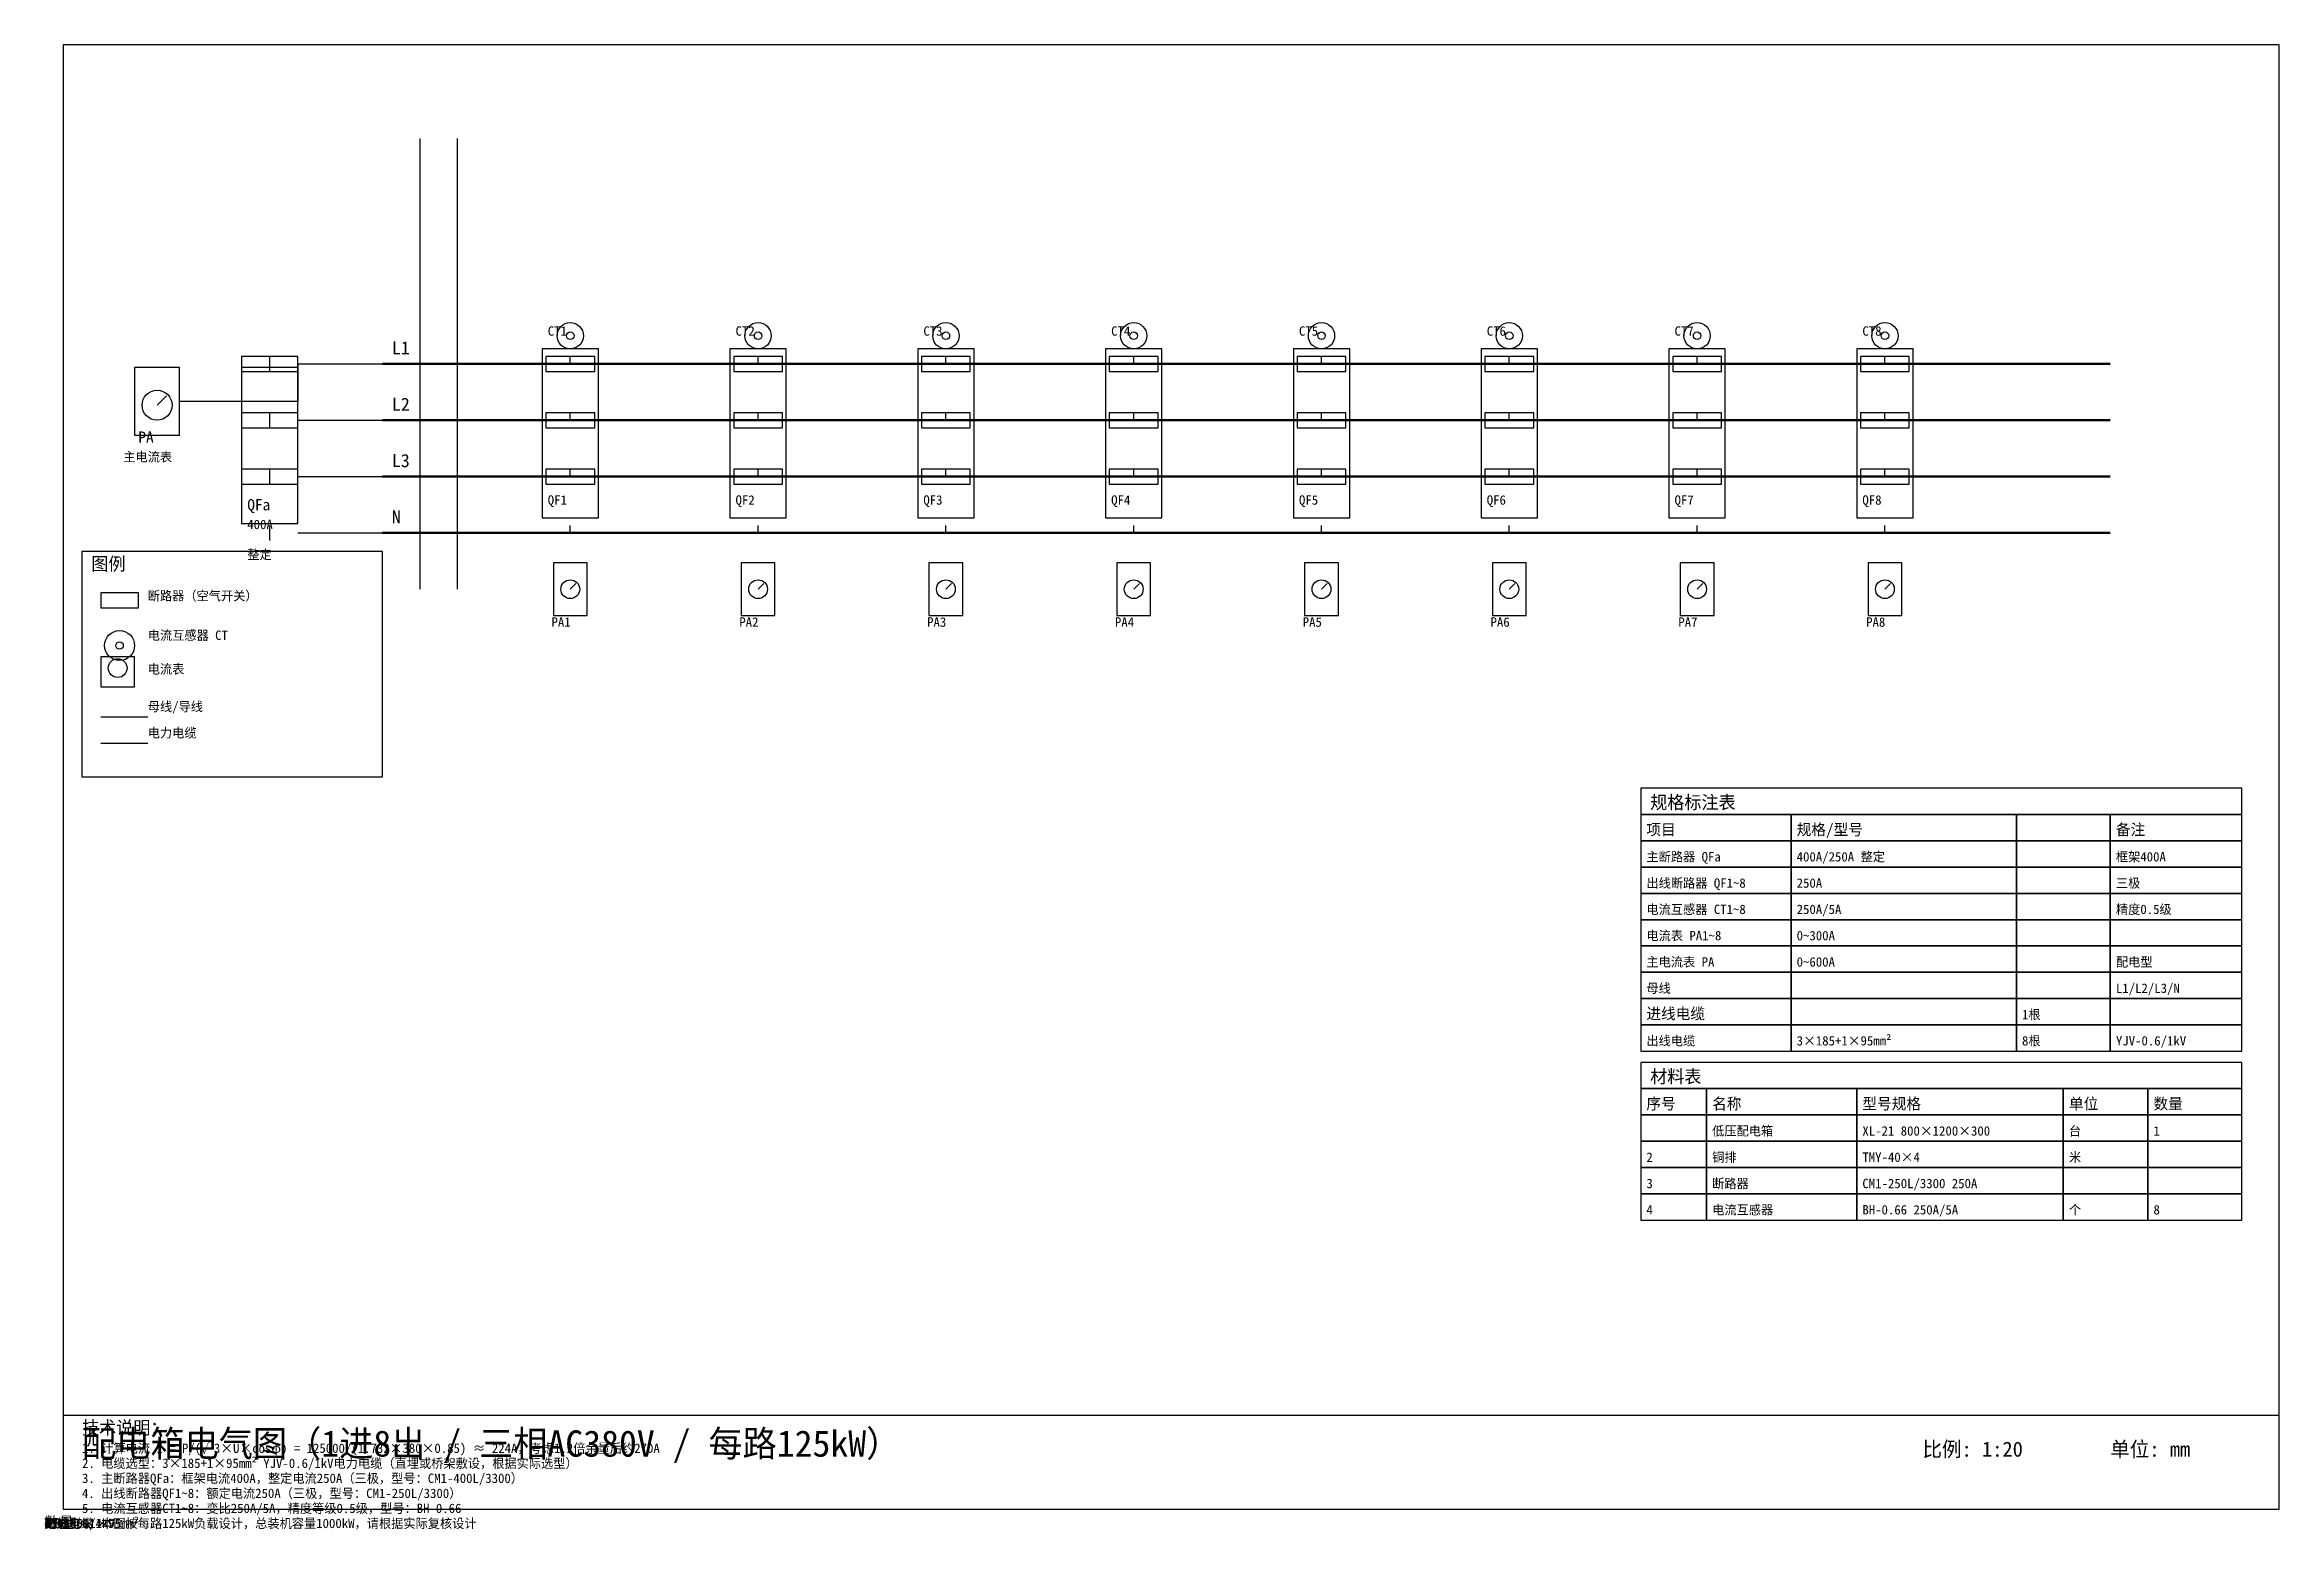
# Model space of a CAD drawing. Header units: metres. Extents: x 0 to 1190, y -1 to 790.
import ezdxf

# ---------------------------------------------------------------- set-up
doc = ezdxf.new("R2010")
doc.units = ezdxf.units.M
for name, color, linetype in [('BORDER', 7, 'Continuous'), ('BUS', 3, 'Continuous'), ('COMPONENT', 1, 'Continuous'), ('TABLE', 6, 'Continuous'), ('TEXT', 5, 'Continuous'), ('WIRE', 2, 'Continuous')]:
    doc.layers.add(name, color=color, linetype=linetype)

msp = doc.modelspace()

# ---------------------------------------------------------------- linework, layer by layer
at = {"layer": 'BORDER', "color": 7}
for p, q in [((200, 500), (200, 740)), ((220, 500), (220, 740))]:
    msp.add_line(p, q, dxfattribs=at)
for points in [[(10, 10), (1190, 10), (1190, 790), (10, 790), (10, 10)], [(20, 400), (180, 400), (180, 520), (20, 520), (20, 400)], [(10, 10), (1190, 10), (1190, 60), (10, 60), (10, 10)]]:
    msp.add_lwpolyline(points, close=True, dxfattribs=at)
at = {"layer": 'BUS', "color": 3}
msp.add_line((30, 432), (55, 432), dxfattribs=at)
at = {"layer": 'BUS', "color": 3, "lineweight": 50}
for points in [[(180, 620), (1100, 620)], [(180, 590), (1100, 590)], [(180, 560), (1100, 560)], [(180, 530), (1100, 530)]]:
    msp.add_lwpolyline(points, dxfattribs=at)
at = {"layer": 'COMPONENT'}
for p, q in [((60, 598), (65, 603)), ((280, 500), (283, 503)), ((380, 500), (383, 503)), ((480, 500), (483, 503)), ((580, 500), (583, 503)), ((680, 500), (683, 503)), ((780, 500), (783, 503)), ((880, 500), (883, 503)), ((980, 500), (983, 503))]:
    msp.add_line(p, q, dxfattribs=at)
for points in [[(105, 616), (135, 616), (135, 624), (105, 624), (105, 616)], [(267, 616), (293, 616), (293, 624), (267, 624), (267, 616)], [(367, 616), (393, 616), (393, 624), (367, 624), (367, 616)], [(467, 616), (493, 616), (493, 624), (467, 624), (467, 616)], [(567, 616), (593, 616), (593, 624), (567, 624), (567, 616)], [(667, 616), (693, 616), (693, 624), (667, 624), (667, 616)], [(767, 616), (793, 616), (793, 624), (767, 624), (767, 616)], [(867, 616), (893, 616), (893, 624), (867, 624), (867, 616)], [(967, 616), (993, 616), (993, 624), (967, 624), (967, 616)], [(48, 582), (72, 582), (72, 618), (48, 618), (48, 582)], [(105, 586), (135, 586), (135, 594), (105, 594), (105, 586)], [(267, 586), (293, 586), (293, 594), (267, 594), (267, 586)], [(367, 586), (393, 586), (393, 594), (367, 594), (367, 586)], [(467, 586), (493, 586), (493, 594), (467, 594), (467, 586)], [(567, 586), (593, 586), (593, 594), (567, 594), (567, 586)], [(667, 586), (693, 586), (693, 594), (667, 594), (667, 586)], [(767, 586), (793, 586), (793, 594), (767, 594), (767, 586)], [(867, 586), (893, 586), (893, 594), (867, 594), (867, 586)], [(967, 586), (993, 586), (993, 594), (967, 594), (967, 586)], [(105, 556), (135, 556), (135, 564), (105, 564), (105, 556)], [(267, 556), (293, 556), (293, 564), (267, 564), (267, 556)], [(367, 556), (393, 556), (393, 564), (367, 564), (367, 556)], [(467, 556), (493, 556), (493, 564), (467, 564), (467, 556)], [(567, 556), (593, 556), (593, 564), (567, 564), (567, 556)], [(667, 556), (693, 556), (693, 564), (667, 564), (667, 556)], [(767, 556), (793, 556), (793, 564), (767, 564), (767, 556)], [(867, 556), (893, 556), (893, 564), (867, 564), (867, 556)], [(967, 556), (993, 556), (993, 564), (967, 564), (967, 556)], [(271, 486), (289, 486), (289, 514), (271, 514), (271, 486)], [(371, 486), (389, 486), (389, 514), (371, 514), (371, 486)], [(471, 486), (489, 486), (489, 514), (471, 514), (471, 486)], [(571, 486), (589, 486), (589, 514), (571, 514), (571, 486)], [(671, 486), (689, 486), (689, 514), (671, 514), (671, 486)], [(771, 486), (789, 486), (789, 514), (771, 514), (771, 486)], [(871, 486), (889, 486), (889, 514), (871, 514), (871, 486)], [(971, 486), (989, 486), (989, 514), (971, 514), (971, 486)], [(30, 490), (50, 490), (50, 498), (30, 498), (30, 490)], [(30, 448), (48, 448), (48, 464), (30, 464), (30, 448)]]:
    msp.add_lwpolyline(points, close=True, dxfattribs=at)
at = {"layer": 'COMPONENT', "color": 1}
for points in [[(265, 538), (295, 538), (295, 628), (265, 628), (265, 538)], [(365, 538), (395, 538), (395, 628), (365, 628), (365, 538)], [(465, 538), (495, 538), (495, 628), (465, 628), (465, 538)], [(565, 538), (595, 538), (595, 628), (565, 628), (565, 538)], [(665, 538), (695, 538), (695, 628), (665, 628), (665, 538)], [(765, 538), (795, 538), (795, 628), (765, 628), (765, 538)], [(865, 538), (895, 538), (895, 628), (865, 628), (865, 538)], [(965, 538), (995, 538), (995, 628), (965, 628), (965, 538)], [(105, 535), (135, 535), (135, 618), (105, 618), (105, 535)]]:
    msp.add_lwpolyline(points, close=True, dxfattribs=at)
at = {"layer": 'COMPONENT'}
for centre, radius in [((280, 635), 7), ((380, 635), 7), ((480, 635), 7), ((580, 635), 7), ((680, 635), 7), ((780, 635), 7), ((880, 635), 7), ((980, 635), 7), ((60, 598), 8), ((280, 500), 5), ((380, 500), 5), ((480, 500), 5), ((580, 500), 5), ((680, 500), 5), ((780, 500), 5), ((880, 500), 5), ((980, 500), 5), ((40, 470), 8), ((39, 458), 5)]:
    msp.add_circle(centre, radius, dxfattribs=at)
at = {"layer": 'COMPONENT', "color": 2}
for centre in [(280, 635), (380, 635), (480, 635), (580, 635), (680, 635), (780, 635), (880, 635), (980, 635), (40, 470)]:
    msp.add_circle(centre, 2, dxfattribs=at)
at = {"layer": 'TABLE', "color": 6}
for points in [[(850, 380), (1170, 380), (1170, 394), (850, 394), (850, 380)], [(850, 366), (930, 366), (930, 380), (850, 380), (850, 366)], [(930, 366), (1050, 366), (1050, 380), (930, 380), (930, 366)], [(1050, 366), (1100, 366), (1100, 380), (1050, 380), (1050, 366)], [(1100, 366), (1170, 366), (1170, 380), (1100, 380), (1100, 366)], [(850, 352), (930, 352), (930, 366), (850, 366), (850, 352)], [(930, 352), (1050, 352), (1050, 366), (930, 366), (930, 352)], [(1050, 352), (1100, 352), (1100, 366), (1050, 366), (1050, 352)], [(1100, 352), (1170, 352), (1170, 366), (1100, 366), (1100, 352)], [(850, 338), (930, 338), (930, 352), (850, 352), (850, 338)], [(930, 338), (1050, 338), (1050, 352), (930, 352), (930, 338)], [(1050, 338), (1100, 338), (1100, 352), (1050, 352), (1050, 338)], [(1100, 338), (1170, 338), (1170, 352), (1100, 352), (1100, 338)], [(850, 324), (930, 324), (930, 338), (850, 338), (850, 324)], [(930, 324), (1050, 324), (1050, 338), (930, 338), (930, 324)], [(1050, 324), (1100, 324), (1100, 338), (1050, 338), (1050, 324)], [(1100, 324), (1170, 324), (1170, 338), (1100, 338), (1100, 324)], [(850, 310), (930, 310), (930, 324), (850, 324), (850, 310)], [(930, 310), (1050, 310), (1050, 324), (930, 324), (930, 310)], [(1050, 310), (1100, 310), (1100, 324), (1050, 324), (1050, 310)], [(1100, 310), (1170, 310), (1170, 324), (1100, 324), (1100, 310)], [(850, 296), (930, 296), (930, 310), (850, 310), (850, 296)], [(930, 296), (1050, 296), (1050, 310), (930, 310), (930, 296)], [(1050, 296), (1100, 296), (1100, 310), (1050, 310), (1050, 296)], [(1100, 296), (1170, 296), (1170, 310), (1100, 310), (1100, 296)], [(850, 282), (930, 282), (930, 296), (850, 296), (850, 282)], [(930, 282), (1050, 282), (1050, 296), (930, 296), (930, 282)], [(1050, 282), (1100, 282), (1100, 296), (1050, 296), (1050, 282)], [(1100, 282), (1170, 282), (1170, 296), (1100, 296), (1100, 282)], [(850, 268), (930, 268), (930, 282), (850, 282), (850, 268)], [(930, 268), (1050, 268), (1050, 282), (930, 282), (930, 268)], [(1050, 268), (1100, 268), (1100, 282), (1050, 282), (1050, 268)], [(1100, 268), (1170, 268), (1170, 282), (1100, 282), (1100, 268)], [(850, 254), (930, 254), (930, 268), (850, 268), (850, 254)], [(930, 254), (1050, 254), (1050, 268), (930, 268), (930, 254)], [(1050, 254), (1100, 254), (1100, 268), (1050, 268), (1050, 254)], [(1100, 254), (1170, 254), (1170, 268), (1100, 268), (1100, 254)], [(850, 234), (1170, 234), (1170, 248), (850, 248), (850, 234)], [(850, 220), (885, 220), (885, 234), (850, 234), (850, 220)], [(885, 220), (965, 220), (965, 234), (885, 234), (885, 220)], [(965, 220), (1075, 220), (1075, 234), (965, 234), (965, 220)], [(1075, 220), (1120, 220), (1120, 234), (1075, 234), (1075, 220)], [(1120, 220), (1170, 220), (1170, 234), (1120, 234), (1120, 220)], [(850, 206), (885, 206), (885, 220), (850, 220), (850, 206)], [(885, 206), (965, 206), (965, 220), (885, 220), (885, 206)], [(965, 206), (1075, 206), (1075, 220), (965, 220), (965, 206)], [(1075, 206), (1120, 206), (1120, 220), (1075, 220), (1075, 206)], [(1120, 206), (1170, 206), (1170, 220), (1120, 220), (1120, 206)], [(850, 192), (885, 192), (885, 206), (850, 206), (850, 192)], [(885, 192), (965, 192), (965, 206), (885, 206), (885, 192)], [(965, 192), (1075, 192), (1075, 206), (965, 206), (965, 192)], [(1075, 192), (1120, 192), (1120, 206), (1075, 206), (1075, 192)], [(1120, 192), (1170, 192), (1170, 206), (1120, 206), (1120, 192)], [(850, 178), (885, 178), (885, 192), (850, 192), (850, 178)], [(885, 178), (965, 178), (965, 192), (885, 192), (885, 178)], [(965, 178), (1075, 178), (1075, 192), (965, 192), (965, 178)], [(1075, 178), (1120, 178), (1120, 192), (1075, 192), (1075, 178)], [(1120, 178), (1170, 178), (1170, 192), (1120, 192), (1120, 178)], [(850, 164), (885, 164), (885, 178), (850, 178), (850, 164)], [(885, 164), (965, 164), (965, 178), (885, 178), (885, 164)], [(965, 164), (1075, 164), (1075, 178), (965, 178), (965, 164)], [(1075, 164), (1120, 164), (1120, 178), (1075, 178), (1075, 164)], [(1120, 164), (1170, 164), (1170, 178), (1120, 178), (1120, 164)]]:
    msp.add_lwpolyline(points, close=True, dxfattribs=at)
at = {"layer": 'WIRE'}
for p, q in [((120, 616), (120, 624)), ((135, 620), (180, 620)), ((135, 620), (135, 600)), ((280, 620), (280, 624)), ((380, 620), (380, 624)), ((480, 620), (480, 624)), ((580, 620), (580, 624)), ((680, 620), (680, 624)), ((780, 620), (780, 624)), ((880, 620), (880, 624)), ((980, 620), (980, 624)), ((135, 600), (72, 600)), ((120, 586), (120, 594)), ((135, 590), (180, 590)), ((280, 590), (280, 594)), ((380, 590), (380, 594)), ((480, 590), (480, 594)), ((580, 590), (580, 594)), ((680, 590), (680, 594)), ((780, 590), (780, 594)), ((880, 590), (880, 594)), ((980, 590), (980, 594)), ((120, 556), (120, 564)), ((135, 560), (180, 560)), ((280, 560), (280, 564)), ((380, 560), (380, 564)), ((480, 560), (480, 564)), ((580, 560), (580, 564)), ((680, 560), (680, 564)), ((780, 560), (780, 564)), ((880, 560), (880, 564)), ((980, 560), (980, 564)), ((120, 526), (120, 534)), ((135, 530), (180, 530)), ((267, 530), (293, 530)), ((280, 530), (280, 534)), ((367, 530), (393, 530)), ((380, 530), (380, 534)), ((467, 530), (493, 530)), ((480, 530), (480, 534)), ((567, 530), (593, 530)), ((580, 530), (580, 534)), ((667, 530), (693, 530)), ((680, 530), (680, 534)), ((767, 530), (793, 530)), ((780, 530), (780, 534)), ((867, 530), (893, 530)), ((880, 530), (880, 534)), ((967, 530), (993, 530)), ((980, 530), (980, 534))]:
    msp.add_line(p, q, dxfattribs=at)
at = {"layer": 'WIRE', "color": 2}
msp.add_line((30, 418), (55, 418), dxfattribs=at)

# ---------------------------------------------------------------- texts
at = {"layer": 'BUS', "color": 3}
for s, p in [('L1', (185, 625)), ('L2', (185, 595)), ('L3', (185, 565)), ('N', (185, 535))]:
    msp.add_text(s, height=7, dxfattribs=at).set_placement(p)
at = {"layer": 'TABLE', "color": 6}
for s, height, p in [('规格标注表', 7, (855, 383)), ('项目', 6, (853, 369)), ('规格/型号', 6, (933, 369)), ('备注', 6, (1103, 369)), ('材料表', 7, (855, 237)), ('序号', 6, (853, 223)), ('名称', 6, (888, 223)), ('型号规格', 6, (968, 223)), ('单位', 6, (1078, 223)), ('数量', 6, (1123, 223)), ('数量', 6, (0, 0))]:
    msp.add_text(s, height=height, dxfattribs=at).set_placement(p)
at = {"layer": 'TABLE', "color": 7}
for s, p in [('主断路器 QFa', (853, 355)), ('400A/250A 整定', (933, 355)), ('框架400A', (1103, 355)), ('出线断路器 QF1~8', (853, 341)), ('三极', (1103, 341)), ('电流互感器 CT1~8', (853, 327)), ('250A/5A', (933, 327)), ('精度0.5级', (1103, 327)), ('电流表 PA1~8', (853, 313)), ('0~300A', (933, 313)), ('主电流表 PA', (853, 299)), ('0~600A', (933, 299)), ('配电型', (1103, 299)), ('母线', (853, 285)), ('L1/L2/L3/N', (1103, 285)), ('1根', (1053, 271)), ('出线电缆', (853, 257)), ('3×185+1×95mm²', (933, 257)), ('8根', (1053, 257)), ('YJV-0.6/1kV', (1103, 257)), ('低压配电箱', (888, 209)), ('台', (1078, 209)), ('XL-21 800×1200×300', (968, 209)), ('1', (1123, 209)), ('2', (853, 195)), ('铜排', (888, 195)), ('TMY-40×4', (968, 195)), ('米', (1078, 195)), ('3', (853, 181)), ('断路器', (888, 181)), ('CM1-250L/3300 250A', (968, 181)), ('4', (853, 167)), ('电流互感器', (888, 167)), ('BH-0.66 250A/5A', (968, 167)), ('个', (1078, 167)), ('8', (1123, 167)), ('3×185+1×95mm²', (0, 0)), ('进线电缆', (0, 0)), ('个', (0, 0)), ('YJV-0.6/1kV', (0, 0)), ('TMY-40×4', (0, 0)), ('4', (0, 0)), ('250A', (0, 0)), ('8', (0, 0)), ('8', (0, 0)), ('8', (0, 0)), ('8', (0, 0)), ('8', (0, 0)), ('配电型', (0, 0)), ('1', (0, 0)), ('1', (0, 0)), ('1', (0, 0))]:
    msp.add_text(s, height=5, dxfattribs=at).set_placement(p)
at = {"layer": 'TEXT'}
for s, height, p in [('CT1', 5, (268, 635)), ('CT2', 5, (368, 635)), ('CT3', 5, (468, 635)), ('CT4', 5, (568, 635)), ('CT5', 5, (668, 635)), ('CT6', 5, (768, 635)), ('CT7', 5, (868, 635)), ('CT8', 5, (968, 635)), ('PA', 6, (50, 578)), ('QFa', 6, (108, 542)), ('QF1', 5, (268, 545)), ('QF2', 5, (368, 545)), ('QF3', 5, (468, 545)), ('QF4', 5, (568, 545)), ('QF5', 5, (668, 545)), ('QF6', 5, (768, 545)), ('QF7', 5, (868, 545)), ('QF8', 5, (968, 545)), ('400A', 5, (108, 532)), ('整定', 5, (108, 516)), ('断路器（空气开关）', 5, (55, 494)), ('电流互感器 CT', 5, (55, 473)), ('PA1', 5, (270, 480)), ('PA2', 5, (370, 480)), ('PA3', 5, (470, 480)), ('PA4', 5, (570, 480)), ('PA5', 5, (670, 480)), ('PA6', 5, (770, 480)), ('PA7', 5, (870, 480)), ('PA8', 5, (970, 480)), ('电流表', 5, (55, 455)), ('母线/导线', 5, (55, 435)), ('电力电缆', 5, (55, 421)), ('250A', 5, (933, 341)), ('250A', 5, (0, 0)), ('250A', 5, (0, 0)), ('250A', 5, (0, 0)), ('250A', 5, (0, 0)), ('250A', 5, (0, 0)), ('250A', 5, (0, 0)), ('250A', 5, (0, 0)), ('250A', 5, (0, 0))]:
    msp.add_text(s, height=height, dxfattribs=at).set_placement(p)
at = {"layer": 'TEXT', "color": 5}
for s, height, p in [('主电流表', 5, (42, 568)), ('进线电缆', 6, (853, 271)), ('~224A', 5, (0, 0)), ('~224A', 5, (0, 0)), ('~224A', 5, (0, 0)), ('~224A', 5, (0, 0)), ('~224A', 5, (0, 0)), ('~224A', 5, (0, 0)), ('~224A', 5, (0, 0)), ('mm²', 4, (0, 0)), ('mm²', 4, (0, 0)), ('mm²', 4, (0, 0)), ('mm²', 4, (0, 0)), ('mm²', 4, (0, 0)), ('mm²', 4, (0, 0)), ('mm²', 4, (0, 0)), ('mm²', 4, (0, 0)), ('3×185+1×95', 4, (0, 0)), ('3×185+1×95', 4, (0, 0)), ('3×185+1×95', 4, (0, 0)), ('3×185+1×95', 4, (0, 0)), ('3×185+1×95', 4, (0, 0)), ('3×185+1×95', 4, (0, 0)), ('3×185+1×95', 4, (0, 0)), ('3×185+1×95', 4, (0, 0)), ('125kW', 5, (0, 0)), ('125kW', 5, (0, 0)), ('125kW', 5, (0, 0)), ('125kW', 5, (0, 0)), ('125kW', 5, (0, 0)), ('125kW', 5, (0, 0)), ('125kW', 5, (0, 0))]:
    msp.add_text(s, height=height, dxfattribs=at).set_placement(p)
at = {"layer": 'TEXT', "color": 7}
for s, height, p in [('图例', 7, (25, 510)), ('技术说明：', 7, (20, 50)), ('配电箱电气图（1进8出 / 三相AC380V / 每路125kW）', 14, (20, 38)), ('2. 电缆选型：3×185+1×95mm² YJV-0.6/1kV电力电缆（直埋或桥架敷设，根据实际选型）', 5, (20, 32)), ('1. 计算电流 I = P/(√3×U×cosφ) = 125000/(1.732×380×0.85) ≈ 224A，考虑1.2倍余量后约270A', 5, (20, 40)), ('比例: 1:20', 8, (1000, 38)), ('单位: mm', 8, (1100, 38)), ('3. 主断路器QFa：框架电流400A，整定电流250A（三极，型号：CM1-400L/3300）', 5, (20, 24)), ('4. 出线断路器QF1~8：额定电流250A（三极，型号：CM1-250L/3300）', 5, (20, 16)), ('5. 电流互感器CT1~8：变比250A/5A，精度等级0.5级，型号：BH-0.66', 5, (20, 8)), ('6. 本图按每路125kW负载设计，总装机容量1000kW，请根据实际复核设计', 5, (20, 0))]:
    msp.add_text(s, height=height, dxfattribs=at).set_placement(p)

doc.saveas('drawing.dxf')
